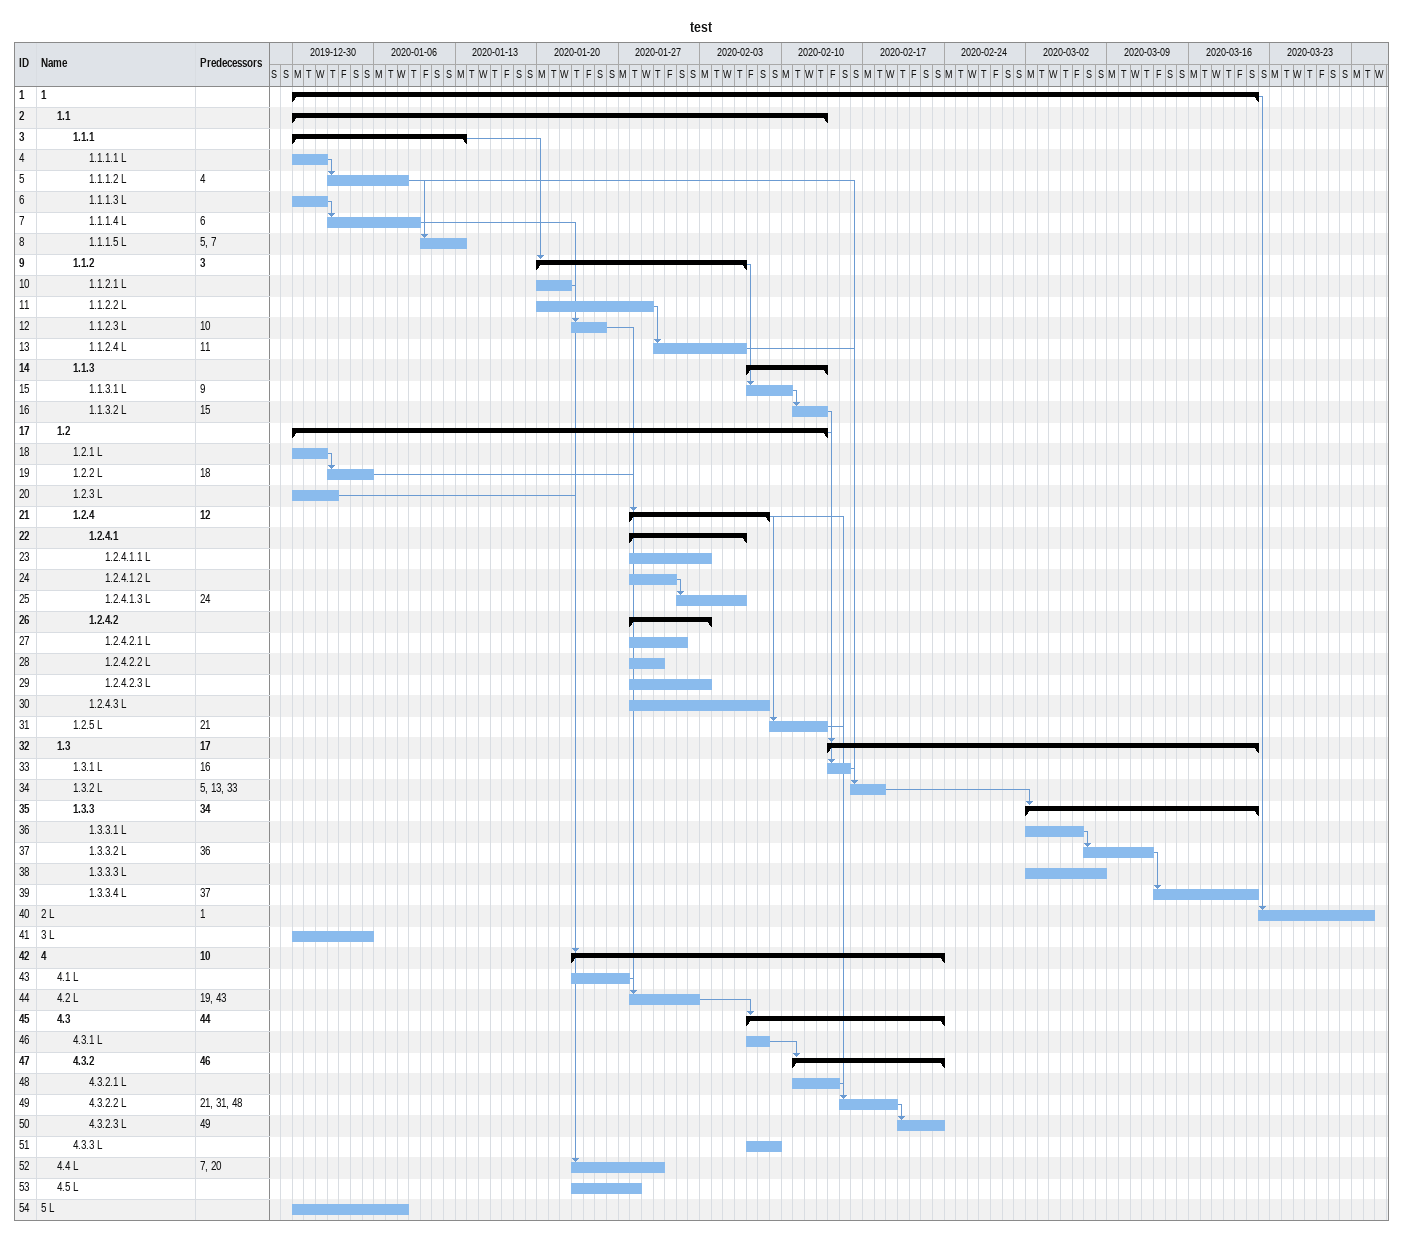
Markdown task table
test

| ID | Level | Task | Start | Finish | Predecessors |
|---|---|---|---|---|---|
| 1 | 1 | **1** | 2019-12-30 | 2020-03-21 |  |
| 2 | 2 | **1.1** | 2019-12-30 | 2020-02-13 |  |
| 3 | 3 | **1.1.1** | 2019-12-30 | 2020-01-13 |  |
| 4 | 4 | 1.1.1.1 L | 2019-12-30 | 2020-01-01 |  |
| 5 | 4 | 1.1.1.2 L | 2020-01-02 | 2020-01-08 | 4 |
| 6 | 4 | 1.1.1.3 L | 2019-12-30 | 2020-01-01 |  |
| 7 | 4 | 1.1.1.4 L | 2020-01-02 | 2020-01-09 | 6 |
| 8 | 4 | 1.1.1.5 L | 2020-01-10 | 2020-01-13 | 5, 7 |
| 9 | 3 | **1.1.2** | 2020-01-20 | 2020-02-06 | 3 |
| 10 | 4 | 1.1.2.1 L | 2020-01-20 | 2020-01-22 |  |
| 11 | 4 | 1.1.2.2 L | 2020-01-20 | 2020-01-29 |  |
| 12 | 4 | 1.1.2.3 L | 2020-01-23 | 2020-01-25 | 10 |
| 13 | 4 | 1.1.2.4 L | 2020-01-30 | 2020-02-06 | 11 |
| 14 | 3 | **1.1.3** | 2020-02-07 | 2020-02-13 |  |
| 15 | 4 | 1.1.3.1 L | 2020-02-07 | 2020-02-10 | 9 |
| 16 | 4 | 1.1.3.2 L | 2020-02-11 | 2020-02-13 | 15 |
| 17 | 2 | **1.2** | 2019-12-30 | 2020-02-13 |  |
| 18 | 3 | 1.2.1 L | 2019-12-30 | 2020-01-01 |  |
| 19 | 3 | 1.2.2 L | 2020-01-02 | 2020-01-05 | 18 |
| 20 | 3 | 1.2.3 L | 2019-12-30 | 2020-01-02 |  |
| 21 | 3 | **1.2.4** | 2020-01-28 | 2020-02-08 | 12 |
| 22 | 4 | **1.2.4.1** | 2020-01-28 | 2020-02-06 |  |
| 23 | 5 | 1.2.4.1.1 L | 2020-01-28 | 2020-02-03 |  |
| 24 | 5 | 1.2.4.1.2 L | 2020-01-28 | 2020-01-31 |  |
| 25 | 5 | 1.2.4.1.3 L | 2020-02-01 | 2020-02-06 | 24 |
| 26 | 4 | **1.2.4.2** | 2020-01-28 | 2020-02-03 |  |
| 27 | 5 | 1.2.4.2.1 L | 2020-01-28 | 2020-02-01 |  |
| 28 | 5 | 1.2.4.2.2 L | 2020-01-28 | 2020-01-30 |  |
| 29 | 5 | 1.2.4.2.3 L | 2020-01-28 | 2020-02-03 |  |
| 30 | 4 | 1.2.4.3 L | 2020-01-28 | 2020-02-08 |  |
| 31 | 3 | 1.2.5 L | 2020-02-09 | 2020-02-13 | 21 |
| 32 | 2 | **1.3** | 2020-02-14 | 2020-03-21 | 17 |
| 33 | 3 | 1.3.1 L | 2020-02-14 | 2020-02-15 | 16 |
| 34 | 3 | 1.3.2 L | 2020-02-16 | 2020-02-18 | 5, 13, 33 |
| 35 | 3 | **1.3.3** | 2020-03-02 | 2020-03-21 | 34 |
| 36 | 4 | 1.3.3.1 L | 2020-03-02 | 2020-03-06 |  |
| 37 | 4 | 1.3.3.2 L | 2020-03-07 | 2020-03-12 | 36 |
| 38 | 4 | 1.3.3.3 L | 2020-03-02 | 2020-03-08 |  |
| 39 | 4 | 1.3.3.4 L | 2020-03-13 | 2020-03-21 | 37 |
| 40 | 1 | 2 L | 2020-03-22 | 2020-03-31 | 1 |
| 41 | 1 | 3 L | 2019-12-30 | 2020-01-05 |  |
| 42 | 1 | **4** | 2020-01-23 | 2020-02-23 | 10 |
| 43 | 2 | 4.1 L | 2020-01-23 | 2020-01-27 |  |
| 44 | 2 | 4.2 L | 2020-01-28 | 2020-02-02 | 19, 43 |
| 45 | 2 | **4.3** | 2020-02-07 | 2020-02-23 | 44 |
| 46 | 3 | 4.3.1 L | 2020-02-07 | 2020-02-08 |  |
| 47 | 3 | **4.3.2** | 2020-02-11 | 2020-02-23 | 46 |
| 48 | 4 | 4.3.2.1 L | 2020-02-11 | 2020-02-14 |  |
| 49 | 4 | 4.3.2.2 L | 2020-02-15 | 2020-02-19 | 21, 31, 48 |
| 50 | 4 | 4.3.2.3 L | 2020-02-20 | 2020-02-23 | 49 |
| 51 | 3 | 4.3.3 L | 2020-02-07 | 2020-02-09 |  |
| 52 | 2 | 4.4 L | 2020-01-23 | 2020-01-30 | 7, 20 |
| 53 | 2 | 4.5 L | 2020-01-23 | 2020-01-28 |  |
| 54 | 1 | 5 L | 2019-12-30 | 2020-01-08 |  |
